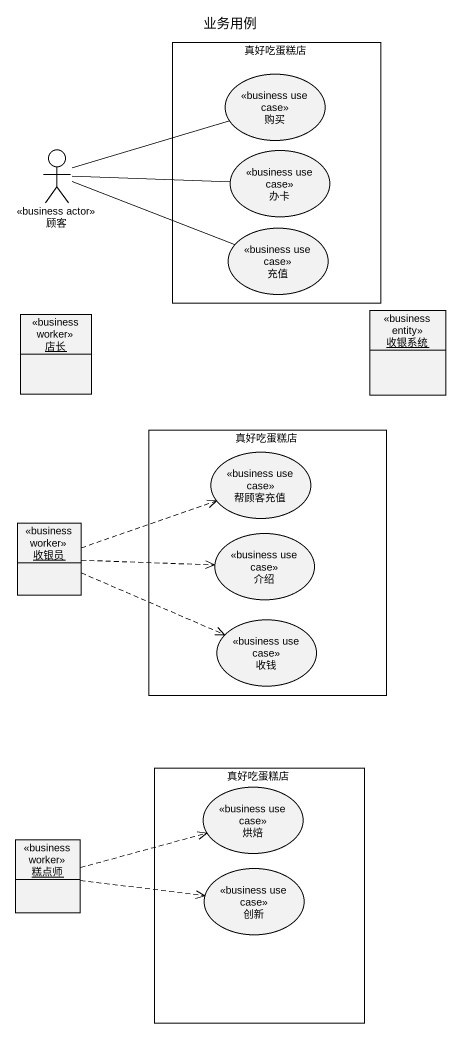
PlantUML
@startuml
title 业务用例
allowmixing
hide circle
hide empty members
rectangle 真好吃蛋糕店 {
  usecase 购买 <<business use case>>
  usecase 办卡 <<business use case>>
  usecase 充值 <<business use case>>
}
actor 顾客 <<business actor>>
object 店长 <<business worker>>
object 收银系统 <<business entity>>
rectangle "真好吃蛋糕店" as 真好吃蛋糕店_2 {
  usecase 帮顾客充值 <<business use case>>
  usecase 介绍 <<business use case>>
  usecase 收钱 <<business use case>>
}
object 收银员 <<business worker>>
rectangle "真好吃蛋糕店" as 真好吃蛋糕店_3 {
  usecase 烘焙 <<business use case>>
  usecase 创新 <<business use case>>
}
object 糕点师 <<business worker>>
顾客 -right- 购买
顾客 -right- 办卡
顾客 -right- 充值
收银员 .right.> 帮顾客充值
收银员 .right.> 介绍
收银员 .right.> 收钱
糕点师 .right.> 烘焙
糕点师 .right.> 创新
@enduml
